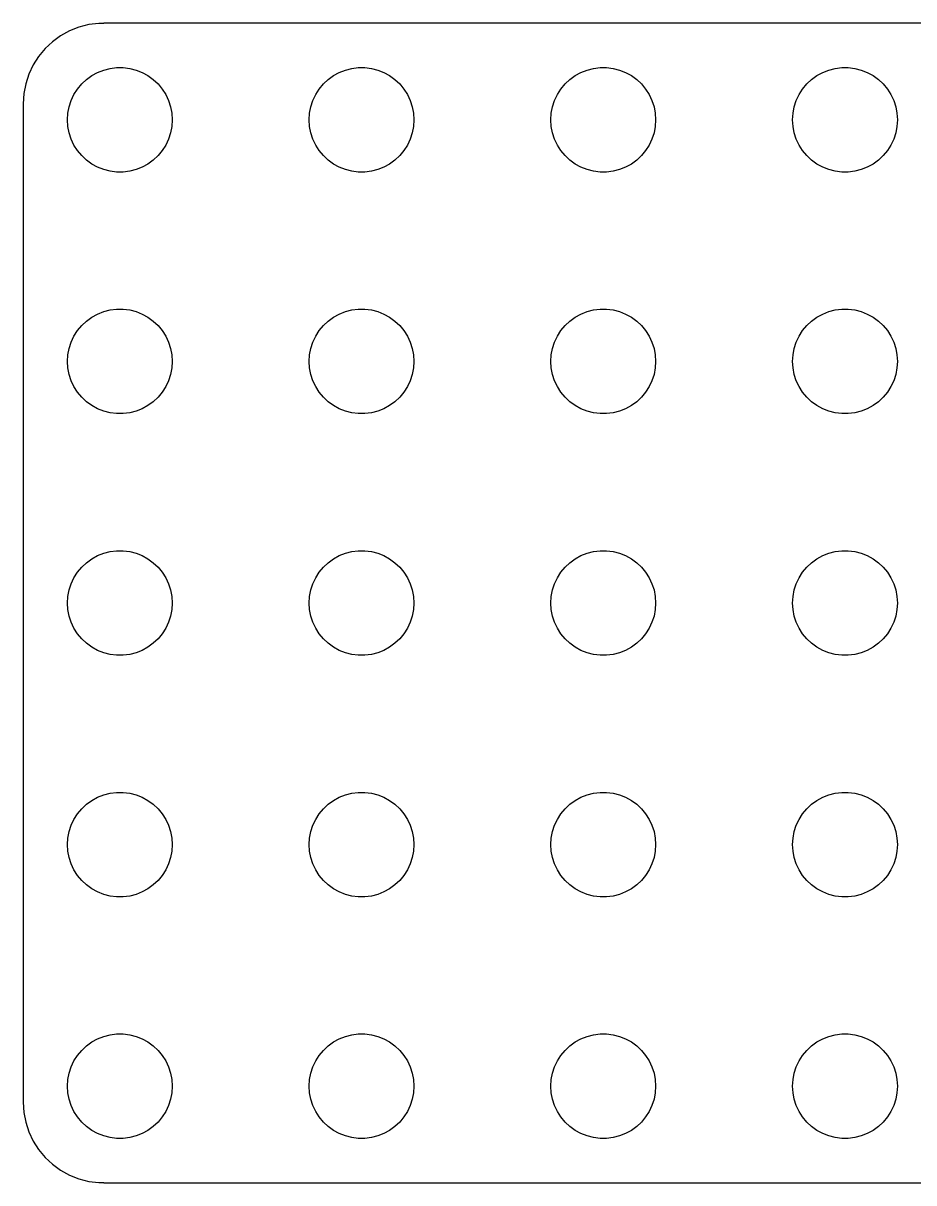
# Model space of a CAD drawing. Header units: metres. Extents: x 9 to 111, y 9 to 81.
# Drawn here: x 9 to 64.3, y 9 to 81 of the extents above; entities that cross this region are included whole.
import ezdxf

# ---------------------------------------------------------------- set-up
doc = ezdxf.new("R2010")
doc.units = ezdxf.units.M

msp = doc.modelspace()

# ---------------------------------------------------------------- linework, layer by layer
for p, q in [((12.4549, 80.7553), (11.8711, 80.5241)), ((13.0631, 80.9114), (12.4549, 80.7553)), ((13.686, 80.9901), (13.0631, 80.9114)), ((14, 80.9901), (13.686, 80.9901)), ((106, 81), (14, 81)), ((14, 81), (14, 80.9901)), ((11.3209, 80.2216), (10.8129, 79.8526)), ((11.8711, 80.5241), (11.3209, 80.2216)), ((10.3551, 79.4227), (9.9549, 78.9389)), ((10.8129, 79.8526), (10.3551, 79.4227)), ((9.9549, 78.9389), (9.6184, 78.4088)), ((9.3511, 77.8406), (9.1571, 77.2434)), ((9.6184, 78.4088), (9.3511, 77.8406)), ((13.2586, 77.7441), (13.6162, 77.9407)), ((13.6162, 77.9407), (13.9957, 78.0909)), ((13.9957, 78.0909), (14.391, 78.1924)), ((14.391, 78.1924), (14.7959, 78.2436)), ((14.7959, 78.2436), (15.2041, 78.2436)), ((15.2041, 78.2436), (15.609, 78.1924)), ((15.609, 78.1924), (16.0043, 78.0909)), ((16.0043, 78.0909), (16.3838, 77.9407)), ((16.3838, 77.9407), (16.7414, 77.7441)), ((28.2586, 77.7441), (28.6162, 77.9407)), ((28.6162, 77.9407), (28.9957, 78.0909)), ((28.9957, 78.0909), (29.391, 78.1924)), ((29.391, 78.1924), (29.7959, 78.2436)), ((29.7959, 78.2436), (30.2041, 78.2436)), ((30.2041, 78.2436), (30.609, 78.1924)), ((30.609, 78.1924), (31.0043, 78.0909)), ((31.0043, 78.0909), (31.3838, 77.9407)), ((31.3838, 77.9407), (31.7414, 77.7441)), ((43.2586, 77.7441), (43.6162, 77.9407)), ((43.6162, 77.9407), (43.9957, 78.0909)), ((43.9957, 78.0909), (44.391, 78.1924)), ((44.391, 78.1924), (44.7959, 78.2436)), ((44.7959, 78.2436), (45.2041, 78.2436)), ((45.2041, 78.2436), (45.609, 78.1924)), ((45.609, 78.1924), (46.0043, 78.0909)), ((46.0043, 78.0909), (46.3838, 77.9407)), ((46.3838, 77.9407), (46.7414, 77.7441)), ((58.2586, 77.7441), (58.6162, 77.9407)), ((58.6162, 77.9407), (58.9957, 78.0909)), ((58.9957, 78.0909), (59.391, 78.1924)), ((59.391, 78.1924), (59.7959, 78.2436)), ((59.7959, 78.2436), (60.2041, 78.2436)), ((60.2041, 78.2436), (60.609, 78.1924)), ((60.609, 78.1924), (61.0043, 78.0909)), ((61.0043, 78.0909), (61.3838, 77.9407)), ((61.3838, 77.9407), (61.7414, 77.7441)), ((9.1571, 77.2434), (9.0394, 76.6267)), ((12.3707, 76.9103), (12.6308, 77.2248)), ((12.6308, 77.2248), (12.9284, 77.5042)), ((12.9284, 77.5042), (13.2586, 77.7441)), ((16.7414, 77.7441), (17.0716, 77.5042)), ((17.0716, 77.5042), (17.3691, 77.2248)), ((17.3691, 77.2248), (17.6293, 76.9103)), ((27.3707, 76.9103), (27.6308, 77.2248)), ((27.6308, 77.2248), (27.9284, 77.5042)), ((27.9284, 77.5042), (28.2586, 77.7441)), ((31.7414, 77.7441), (32.0716, 77.5042)), ((32.0716, 77.5042), (32.3691, 77.2248)), ((32.3691, 77.2248), (32.6293, 76.9103)), ((42.3707, 76.9103), (42.6308, 77.2248)), ((42.6308, 77.2248), (42.9284, 77.5042)), ((42.9284, 77.5042), (43.2586, 77.7441)), ((46.7414, 77.7441), (47.0716, 77.5042)), ((47.0716, 77.5042), (47.3691, 77.2248)), ((47.3691, 77.2248), (47.6293, 76.9103)), ((57.3707, 76.9103), (57.6308, 77.2248)), ((57.6308, 77.2248), (57.9284, 77.5042)), ((57.9284, 77.5042), (58.2586, 77.7441)), ((61.7414, 77.7441), (62.0716, 77.5042)), ((62.0716, 77.5042), (62.3691, 77.2248)), ((62.3691, 77.2248), (62.6293, 76.9103)), ((9.0394, 76.6267), (9, 76)), ((11.9782, 76.1964), (12.152, 76.5657)), ((12.152, 76.5657), (12.3707, 76.9103)), ((17.6293, 76.9103), (17.848, 76.5657)), ((17.848, 76.5657), (18.0218, 76.1964)), ((26.9782, 76.1964), (27.152, 76.5657)), ((27.152, 76.5657), (27.3707, 76.9103)), ((32.6293, 76.9103), (32.848, 76.5657)), ((32.848, 76.5657), (33.0218, 76.1964)), ((41.9782, 76.1964), (42.152, 76.5657)), ((42.152, 76.5657), (42.3707, 76.9103)), ((47.6293, 76.9103), (47.848, 76.5657)), ((47.848, 76.5657), (48.0218, 76.1964)), ((56.9782, 76.1964), (57.152, 76.5657)), ((57.152, 76.5657), (57.3707, 76.9103)), ((62.6293, 76.9103), (62.848, 76.5657)), ((62.848, 76.5657), (63.0218, 76.1964)), ((9, 76), (9, 14)), ((11.7756, 75.4073), (11.8521, 75.8082)), ((11.8521, 75.8082), (11.9782, 76.1964)), ((18.0218, 76.1964), (18.1479, 75.8082)), ((18.1479, 75.8082), (18.2244, 75.4073)), ((26.7756, 75.4073), (26.8521, 75.8082)), ((26.8521, 75.8082), (26.9782, 76.1964)), ((33.0218, 76.1964), (33.1479, 75.8082)), ((33.1479, 75.8082), (33.2244, 75.4073)), ((41.7756, 75.4073), (41.8521, 75.8082)), ((41.8521, 75.8082), (41.9782, 76.1964)), ((48.0218, 76.1964), (48.1479, 75.8082)), ((48.1479, 75.8082), (48.2244, 75.4073)), ((56.7756, 75.4073), (56.8521, 75.8082)), ((56.8521, 75.8082), (56.9782, 76.1964)), ((63.0218, 76.1964), (63.1479, 75.8082)), ((63.1479, 75.8082), (63.2244, 75.4073)), ((11.75, 75), (11.7756, 75.4073)), ((11.7756, 74.5927), (11.75, 75)), ((18.2244, 75.4073), (18.25, 75)), ((18.25, 75), (18.2244, 74.5927)), ((26.75, 75), (26.7756, 75.4073)), ((26.7756, 74.5927), (26.75, 75)), ((33.2244, 75.4073), (33.25, 75)), ((33.25, 75), (33.2244, 74.5927)), ((41.75, 75), (41.7756, 75.4073)), ((41.7756, 74.5927), (41.75, 75)), ((48.2244, 75.4073), (48.25, 75)), ((48.25, 75), (48.2244, 74.5927)), ((56.75, 75), (56.7756, 75.4073)), ((56.7756, 74.5927), (56.75, 75)), ((63.2244, 75.4073), (63.25, 75)), ((63.25, 75), (63.2244, 74.5927)), ((11.8521, 74.1918), (11.7756, 74.5927)), ((11.9782, 73.8036), (11.8521, 74.1918)), ((18.1479, 74.1918), (18.0218, 73.8036)), ((18.2244, 74.5927), (18.1479, 74.1918)), ((26.8521, 74.1918), (26.7756, 74.5927)), ((26.9782, 73.8036), (26.8521, 74.1918)), ((33.1479, 74.1918), (33.0218, 73.8036)), ((33.2244, 74.5927), (33.1479, 74.1918)), ((41.8521, 74.1918), (41.7756, 74.5927)), ((41.9782, 73.8036), (41.8521, 74.1918)), ((48.1479, 74.1918), (48.0218, 73.8036)), ((48.2244, 74.5927), (48.1479, 74.1918)), ((56.8521, 74.1918), (56.7756, 74.5927)), ((56.9782, 73.8036), (56.8521, 74.1918)), ((63.1479, 74.1918), (63.0218, 73.8036)), ((63.2244, 74.5927), (63.1479, 74.1918)), ((12.152, 73.4343), (11.9782, 73.8036)), ((18.0218, 73.8036), (17.848, 73.4343)), ((27.152, 73.4343), (26.9782, 73.8036)), ((33.0218, 73.8036), (32.848, 73.4343)), ((42.152, 73.4343), (41.9782, 73.8036)), ((48.0218, 73.8036), (47.848, 73.4343)), ((57.152, 73.4343), (56.9782, 73.8036)), ((63.0218, 73.8036), (62.848, 73.4343)), ((12.3707, 73.0897), (12.152, 73.4343)), ((12.6308, 72.7752), (12.3707, 73.0897)), ((12.9284, 72.4958), (12.6308, 72.7752)), ((17.3691, 72.7752), (17.0716, 72.4958)), ((17.6293, 73.0897), (17.3691, 72.7752)), ((17.848, 73.4343), (17.6293, 73.0897)), ((27.3707, 73.0897), (27.152, 73.4343)), ((27.6308, 72.7752), (27.3707, 73.0897)), ((27.9284, 72.4958), (27.6308, 72.7752)), ((32.3691, 72.7752), (32.0716, 72.4958)), ((32.6293, 73.0897), (32.3691, 72.7752)), ((32.848, 73.4343), (32.6293, 73.0897)), ((42.3707, 73.0897), (42.152, 73.4343)), ((42.6308, 72.7752), (42.3707, 73.0897)), ((42.9284, 72.4958), (42.6308, 72.7752)), ((47.3691, 72.7752), (47.0716, 72.4958)), ((47.6293, 73.0897), (47.3691, 72.7752)), ((47.848, 73.4343), (47.6293, 73.0897)), ((57.3707, 73.0897), (57.152, 73.4343)), ((57.6308, 72.7752), (57.3707, 73.0897)), ((57.9284, 72.4958), (57.6308, 72.7752)), ((62.3691, 72.7752), (62.0716, 72.4958)), ((62.6293, 73.0897), (62.3691, 72.7752)), ((62.848, 73.4343), (62.6293, 73.0897)), ((13.2586, 72.2559), (12.9284, 72.4958)), ((13.6162, 72.0593), (13.2586, 72.2559)), ((13.9957, 71.9091), (13.6162, 72.0593)), ((16.3838, 72.0593), (16.0043, 71.9091)), ((16.7414, 72.2559), (16.3838, 72.0593)), ((17.0716, 72.4958), (16.7414, 72.2559)), ((28.2586, 72.2559), (27.9284, 72.4958)), ((28.6162, 72.0593), (28.2586, 72.2559)), ((28.9957, 71.9091), (28.6162, 72.0593)), ((31.3838, 72.0593), (31.0043, 71.9091)), ((31.7414, 72.2559), (31.3838, 72.0593)), ((32.0716, 72.4958), (31.7414, 72.2559)), ((43.2586, 72.2559), (42.9284, 72.4958)), ((43.6162, 72.0593), (43.2586, 72.2559)), ((43.9957, 71.9091), (43.6162, 72.0593)), ((46.3838, 72.0593), (46.0043, 71.9091)), ((46.7414, 72.2559), (46.3838, 72.0593)), ((47.0716, 72.4958), (46.7414, 72.2559)), ((58.2586, 72.2559), (57.9284, 72.4958)), ((58.6162, 72.0593), (58.2586, 72.2559)), ((58.9957, 71.9091), (58.6162, 72.0593)), ((61.3838, 72.0593), (61.0043, 71.9091)), ((61.7414, 72.2559), (61.3838, 72.0593)), ((62.0716, 72.4958), (61.7414, 72.2559)), ((14.391, 71.8076), (13.9957, 71.9091)), ((14.7959, 71.7564), (14.391, 71.8076)), ((15.2041, 71.7564), (14.7959, 71.7564)), ((15.609, 71.8076), (15.2041, 71.7564)), ((16.0043, 71.9091), (15.609, 71.8076)), ((29.391, 71.8076), (28.9957, 71.9091)), ((29.7959, 71.7564), (29.391, 71.8076)), ((30.2041, 71.7564), (29.7959, 71.7564)), ((30.609, 71.8076), (30.2041, 71.7564)), ((31.0043, 71.9091), (30.609, 71.8076)), ((44.391, 71.8076), (43.9957, 71.9091)), ((44.7959, 71.7564), (44.391, 71.8076)), ((45.2041, 71.7564), (44.7959, 71.7564)), ((45.609, 71.8076), (45.2041, 71.7564)), ((46.0043, 71.9091), (45.609, 71.8076)), ((59.391, 71.8076), (58.9957, 71.9091)), ((59.7959, 71.7564), (59.391, 71.8076)), ((60.2041, 71.7564), (59.7959, 71.7564)), ((60.609, 71.8076), (60.2041, 71.7564)), ((61.0043, 71.9091), (60.609, 71.8076)), ((12.9284, 62.5042), (13.2586, 62.7441)), ((13.2586, 62.7441), (13.6162, 62.9407)), ((13.6162, 62.9407), (13.9957, 63.0909)), ((13.9957, 63.0909), (14.391, 63.1924)), ((14.391, 63.1924), (14.7959, 63.2436)), ((14.7959, 63.2436), (15.2041, 63.2436)), ((15.2041, 63.2436), (15.609, 63.1924)), ((15.609, 63.1924), (16.0043, 63.0909)), ((16.0043, 63.0909), (16.3838, 62.9407)), ((16.3838, 62.9407), (16.7414, 62.7441)), ((16.7414, 62.7441), (17.0716, 62.5042)), ((27.9284, 62.5042), (28.2586, 62.7441)), ((28.2586, 62.7441), (28.6162, 62.9407)), ((28.6162, 62.9407), (28.9957, 63.0909)), ((28.9957, 63.0909), (29.391, 63.1924)), ((29.391, 63.1924), (29.7959, 63.2436)), ((29.7959, 63.2436), (30.2041, 63.2436)), ((30.2041, 63.2436), (30.609, 63.1924)), ((30.609, 63.1924), (31.0043, 63.0909)), ((31.0043, 63.0909), (31.3838, 62.9407)), ((31.3838, 62.9407), (31.7414, 62.7441)), ((31.7414, 62.7441), (32.0716, 62.5042)), ((42.9284, 62.5042), (43.2586, 62.7441)), ((43.2586, 62.7441), (43.6162, 62.9407)), ((43.6162, 62.9407), (43.9957, 63.0909)), ((43.9957, 63.0909), (44.391, 63.1924)), ((44.391, 63.1924), (44.7959, 63.2436)), ((44.7959, 63.2436), (45.2041, 63.2436)), ((45.2041, 63.2436), (45.609, 63.1924)), ((45.609, 63.1924), (46.0043, 63.0909)), ((46.0043, 63.0909), (46.3838, 62.9407)), ((46.3838, 62.9407), (46.7414, 62.7441)), ((46.7414, 62.7441), (47.0716, 62.5042)), ((57.9284, 62.5042), (58.2586, 62.7441)), ((58.2586, 62.7441), (58.6162, 62.9407)), ((58.6162, 62.9407), (58.9957, 63.0909)), ((58.9957, 63.0909), (59.391, 63.1924)), ((59.391, 63.1924), (59.7959, 63.2436)), ((59.7959, 63.2436), (60.2041, 63.2436)), ((60.2041, 63.2436), (60.609, 63.1924)), ((60.609, 63.1924), (61.0043, 63.0909)), ((61.0043, 63.0909), (61.3838, 62.9407)), ((61.3838, 62.9407), (61.7414, 62.7441)), ((61.7414, 62.7441), (62.0716, 62.5042)), ((12.3707, 61.9103), (12.6308, 62.2248)), ((12.6308, 62.2248), (12.9284, 62.5042)), ((17.0716, 62.5042), (17.3691, 62.2248)), ((17.3691, 62.2248), (17.6293, 61.9103)), ((27.3707, 61.9103), (27.6308, 62.2248)), ((27.6308, 62.2248), (27.9284, 62.5042)), ((32.0716, 62.5042), (32.3691, 62.2248)), ((32.3691, 62.2248), (32.6293, 61.9103)), ((42.3707, 61.9103), (42.6308, 62.2248)), ((42.6308, 62.2248), (42.9284, 62.5042)), ((47.0716, 62.5042), (47.3691, 62.2248)), ((47.3691, 62.2248), (47.6293, 61.9103)), ((57.3707, 61.9103), (57.6308, 62.2248)), ((57.6308, 62.2248), (57.9284, 62.5042)), ((62.0716, 62.5042), (62.3691, 62.2248)), ((62.3691, 62.2248), (62.6293, 61.9103)), ((11.9782, 61.1964), (12.152, 61.5657)), ((12.152, 61.5657), (12.3707, 61.9103)), ((17.6293, 61.9103), (17.848, 61.5657)), ((17.848, 61.5657), (18.0218, 61.1964)), ((26.9782, 61.1964), (27.152, 61.5657)), ((27.152, 61.5657), (27.3707, 61.9103)), ((32.6293, 61.9103), (32.848, 61.5657)), ((32.848, 61.5657), (33.0218, 61.1964)), ((41.9782, 61.1964), (42.152, 61.5657)), ((42.152, 61.5657), (42.3707, 61.9103)), ((47.6293, 61.9103), (47.848, 61.5657)), ((47.848, 61.5657), (48.0218, 61.1964)), ((56.9782, 61.1964), (57.152, 61.5657)), ((57.152, 61.5657), (57.3707, 61.9103)), ((62.6293, 61.9103), (62.848, 61.5657)), ((62.848, 61.5657), (63.0218, 61.1964)), ((11.7756, 60.4073), (11.8521, 60.8082)), ((11.8521, 60.8082), (11.9782, 61.1964)), ((18.0218, 61.1964), (18.1479, 60.8082)), ((18.1479, 60.8082), (18.2244, 60.4073)), ((26.7756, 60.4073), (26.8521, 60.8082)), ((26.8521, 60.8082), (26.9782, 61.1964)), ((33.0218, 61.1964), (33.1479, 60.8082)), ((33.1479, 60.8082), (33.2244, 60.4073)), ((41.7756, 60.4073), (41.8521, 60.8082)), ((41.8521, 60.8082), (41.9782, 61.1964)), ((48.0218, 61.1964), (48.1479, 60.8082)), ((48.1479, 60.8082), (48.2244, 60.4073)), ((56.7756, 60.4073), (56.8521, 60.8082)), ((56.8521, 60.8082), (56.9782, 61.1964)), ((63.0218, 61.1964), (63.1479, 60.8082)), ((63.1479, 60.8082), (63.2244, 60.4073)), ((11.75, 60), (11.7756, 60.4073)), ((11.7756, 59.5927), (11.75, 60)), ((18.2244, 60.4073), (18.25, 60)), ((18.25, 60), (18.2244, 59.5927)), ((26.75, 60), (26.7756, 60.4073)), ((26.7756, 59.5927), (26.75, 60)), ((33.2244, 60.4073), (33.25, 60)), ((33.25, 60), (33.2244, 59.5927)), ((41.75, 60), (41.7756, 60.4073)), ((41.7756, 59.5927), (41.75, 60)), ((48.2244, 60.4073), (48.25, 60)), ((48.25, 60), (48.2244, 59.5927)), ((56.75, 60), (56.7756, 60.4073)), ((56.7756, 59.5927), (56.75, 60)), ((63.2244, 60.4073), (63.25, 60)), ((63.25, 60), (63.2244, 59.5927)), ((11.8521, 59.1918), (11.7756, 59.5927)), ((11.9782, 58.8036), (11.8521, 59.1918)), ((18.1479, 59.1918), (18.0218, 58.8036)), ((18.2244, 59.5927), (18.1479, 59.1918)), ((26.8521, 59.1918), (26.7756, 59.5927)), ((26.9782, 58.8036), (26.8521, 59.1918)), ((33.1479, 59.1918), (33.0218, 58.8036)), ((33.2244, 59.5927), (33.1479, 59.1918)), ((41.8521, 59.1918), (41.7756, 59.5927)), ((41.9782, 58.8036), (41.8521, 59.1918)), ((48.1479, 59.1918), (48.0218, 58.8036)), ((48.2244, 59.5927), (48.1479, 59.1918)), ((56.8521, 59.1918), (56.7756, 59.5927)), ((56.9782, 58.8036), (56.8521, 59.1918)), ((63.1479, 59.1918), (63.0218, 58.8036)), ((63.2244, 59.5927), (63.1479, 59.1918)), ((12.152, 58.4343), (11.9782, 58.8036)), ((12.3707, 58.0897), (12.152, 58.4343)), ((17.848, 58.4343), (17.6293, 58.0897)), ((18.0218, 58.8036), (17.848, 58.4343)), ((27.152, 58.4343), (26.9782, 58.8036)), ((27.3707, 58.0897), (27.152, 58.4343)), ((32.848, 58.4343), (32.6293, 58.0897)), ((33.0218, 58.8036), (32.848, 58.4343)), ((42.152, 58.4343), (41.9782, 58.8036)), ((42.3707, 58.0897), (42.152, 58.4343)), ((47.848, 58.4343), (47.6293, 58.0897)), ((48.0218, 58.8036), (47.848, 58.4343)), ((57.152, 58.4343), (56.9782, 58.8036)), ((57.3707, 58.0897), (57.152, 58.4343)), ((62.848, 58.4343), (62.6293, 58.0897)), ((63.0218, 58.8036), (62.848, 58.4343)), ((12.6308, 57.7752), (12.3707, 58.0897)), ((12.9284, 57.4958), (12.6308, 57.7752)), ((17.3691, 57.7752), (17.0716, 57.4958)), ((17.6293, 58.0897), (17.3691, 57.7752)), ((27.6308, 57.7752), (27.3707, 58.0897)), ((27.9284, 57.4958), (27.6308, 57.7752)), ((32.3691, 57.7752), (32.0716, 57.4958)), ((32.6293, 58.0897), (32.3691, 57.7752)), ((42.6308, 57.7752), (42.3707, 58.0897)), ((42.9284, 57.4958), (42.6308, 57.7752)), ((47.3691, 57.7752), (47.0716, 57.4958)), ((47.6293, 58.0897), (47.3691, 57.7752)), ((57.6308, 57.7752), (57.3707, 58.0897)), ((57.9284, 57.4958), (57.6308, 57.7752)), ((62.3691, 57.7752), (62.0716, 57.4958)), ((62.6293, 58.0897), (62.3691, 57.7752)), ((13.2586, 57.2559), (12.9284, 57.4958)), ((13.6162, 57.0593), (13.2586, 57.2559)), ((13.9957, 56.9091), (13.6162, 57.0593)), ((14.391, 56.8076), (13.9957, 56.9091)), ((16.0043, 56.9091), (15.609, 56.8076)), ((16.3838, 57.0593), (16.0043, 56.9091)), ((16.7414, 57.2559), (16.3838, 57.0593)), ((17.0716, 57.4958), (16.7414, 57.2559)), ((28.2586, 57.2559), (27.9284, 57.4958)), ((28.6162, 57.0593), (28.2586, 57.2559)), ((28.9957, 56.9091), (28.6162, 57.0593)), ((29.391, 56.8076), (28.9957, 56.9091)), ((31.0043, 56.9091), (30.609, 56.8076)), ((31.3838, 57.0593), (31.0043, 56.9091)), ((31.7414, 57.2559), (31.3838, 57.0593)), ((32.0716, 57.4958), (31.7414, 57.2559)), ((43.2586, 57.2559), (42.9284, 57.4958)), ((43.6162, 57.0593), (43.2586, 57.2559)), ((43.9957, 56.9091), (43.6162, 57.0593)), ((44.391, 56.8076), (43.9957, 56.9091)), ((46.0043, 56.9091), (45.609, 56.8076)), ((46.3838, 57.0593), (46.0043, 56.9091)), ((46.7414, 57.2559), (46.3838, 57.0593)), ((47.0716, 57.4958), (46.7414, 57.2559)), ((58.2586, 57.2559), (57.9284, 57.4958)), ((58.6162, 57.0593), (58.2586, 57.2559)), ((58.9957, 56.9091), (58.6162, 57.0593)), ((59.391, 56.8076), (58.9957, 56.9091)), ((61.0043, 56.9091), (60.609, 56.8076)), ((61.3838, 57.0593), (61.0043, 56.9091)), ((61.7414, 57.2559), (61.3838, 57.0593)), ((62.0716, 57.4958), (61.7414, 57.2559)), ((14.7959, 56.7564), (14.391, 56.8076)), ((15.2041, 56.7564), (14.7959, 56.7564)), ((15.609, 56.8076), (15.2041, 56.7564)), ((29.7959, 56.7564), (29.391, 56.8076)), ((30.2041, 56.7564), (29.7959, 56.7564)), ((30.609, 56.8076), (30.2041, 56.7564)), ((44.7959, 56.7564), (44.391, 56.8076)), ((45.2041, 56.7564), (44.7959, 56.7564)), ((45.609, 56.8076), (45.2041, 56.7564)), ((59.7959, 56.7564), (59.391, 56.8076)), ((60.2041, 56.7564), (59.7959, 56.7564)), ((60.609, 56.8076), (60.2041, 56.7564)), ((14.391, 48.1924), (14.7959, 48.2436)), ((14.7959, 48.2436), (15.2041, 48.2436)), ((15.2041, 48.2436), (15.609, 48.1924)), ((29.391, 48.1924), (29.7959, 48.2436)), ((29.7959, 48.2436), (30.2041, 48.2436)), ((30.2041, 48.2436), (30.609, 48.1924)), ((44.391, 48.1924), (44.7959, 48.2436)), ((44.7959, 48.2436), (45.2041, 48.2436)), ((45.2041, 48.2436), (45.609, 48.1924)), ((59.391, 48.1924), (59.7959, 48.2436)), ((59.7959, 48.2436), (60.2041, 48.2436)), ((60.2041, 48.2436), (60.609, 48.1924)), ((12.9284, 47.5042), (13.2586, 47.7441)), ((13.2586, 47.7441), (13.6162, 47.9407)), ((13.6162, 47.9407), (13.9957, 48.0909)), ((13.9957, 48.0909), (14.391, 48.1924)), ((15.609, 48.1924), (16.0043, 48.0909)), ((16.0043, 48.0909), (16.3838, 47.9407)), ((16.3838, 47.9407), (16.7414, 47.7441)), ((16.7414, 47.7441), (17.0716, 47.5042)), ((27.9284, 47.5042), (28.2586, 47.7441)), ((28.2586, 47.7441), (28.6162, 47.9407)), ((28.6162, 47.9407), (28.9957, 48.0909)), ((28.9957, 48.0909), (29.391, 48.1924)), ((30.609, 48.1924), (31.0043, 48.0909)), ((31.0043, 48.0909), (31.3838, 47.9407)), ((31.3838, 47.9407), (31.7414, 47.7441)), ((31.7414, 47.7441), (32.0716, 47.5042)), ((42.9284, 47.5042), (43.2586, 47.7441)), ((43.2586, 47.7441), (43.6162, 47.9407)), ((43.6162, 47.9407), (43.9957, 48.0909)), ((43.9957, 48.0909), (44.391, 48.1924)), ((45.609, 48.1924), (46.0043, 48.0909)), ((46.0043, 48.0909), (46.3838, 47.9407)), ((46.3838, 47.9407), (46.7414, 47.7441)), ((46.7414, 47.7441), (47.0716, 47.5042)), ((57.9284, 47.5042), (58.2586, 47.7441)), ((58.2586, 47.7441), (58.6162, 47.9407)), ((58.6162, 47.9407), (58.9957, 48.0909)), ((58.9957, 48.0909), (59.391, 48.1924)), ((60.609, 48.1924), (61.0043, 48.0909)), ((61.0043, 48.0909), (61.3838, 47.9407)), ((61.3838, 47.9407), (61.7414, 47.7441)), ((61.7414, 47.7441), (62.0716, 47.5042)), ((12.152, 46.5657), (12.3707, 46.9103)), ((12.3707, 46.9103), (12.6308, 47.2248)), ((12.6308, 47.2248), (12.9284, 47.5042)), ((17.0716, 47.5042), (17.3691, 47.2248)), ((17.3691, 47.2248), (17.6293, 46.9103)), ((17.6293, 46.9103), (17.848, 46.5657)), ((27.152, 46.5657), (27.3707, 46.9103)), ((27.3707, 46.9103), (27.6308, 47.2248)), ((27.6308, 47.2248), (27.9284, 47.5042)), ((32.0716, 47.5042), (32.3691, 47.2248)), ((32.3691, 47.2248), (32.6293, 46.9103)), ((32.6293, 46.9103), (32.848, 46.5657)), ((42.152, 46.5657), (42.3707, 46.9103)), ((42.3707, 46.9103), (42.6308, 47.2248)), ((42.6308, 47.2248), (42.9284, 47.5042)), ((47.0716, 47.5042), (47.3691, 47.2248)), ((47.3691, 47.2248), (47.6293, 46.9103)), ((47.6293, 46.9103), (47.848, 46.5657)), ((57.152, 46.5657), (57.3707, 46.9103)), ((57.3707, 46.9103), (57.6308, 47.2248)), ((57.6308, 47.2248), (57.9284, 47.5042)), ((62.0716, 47.5042), (62.3691, 47.2248)), ((62.3691, 47.2248), (62.6293, 46.9103)), ((62.6293, 46.9103), (62.848, 46.5657)), ((11.8521, 45.8082), (11.9782, 46.1964)), ((11.9782, 46.1964), (12.152, 46.5657)), ((17.848, 46.5657), (18.0218, 46.1964)), ((18.0218, 46.1964), (18.1479, 45.8082)), ((26.8521, 45.8082), (26.9782, 46.1964)), ((26.9782, 46.1964), (27.152, 46.5657)), ((32.848, 46.5657), (33.0218, 46.1964)), ((33.0218, 46.1964), (33.1479, 45.8082)), ((41.8521, 45.8082), (41.9782, 46.1964)), ((41.9782, 46.1964), (42.152, 46.5657)), ((47.848, 46.5657), (48.0218, 46.1964)), ((48.0218, 46.1964), (48.1479, 45.8082)), ((56.8521, 45.8082), (56.9782, 46.1964)), ((56.9782, 46.1964), (57.152, 46.5657)), ((62.848, 46.5657), (63.0218, 46.1964)), ((63.0218, 46.1964), (63.1479, 45.8082)), ((11.75, 45), (11.7756, 45.4073)), ((11.7756, 45.4073), (11.8521, 45.8082)), ((18.1479, 45.8082), (18.2244, 45.4073)), ((18.2244, 45.4073), (18.25, 45)), ((26.75, 45), (26.7756, 45.4073)), ((26.7756, 45.4073), (26.8521, 45.8082)), ((33.1479, 45.8082), (33.2244, 45.4073)), ((33.2244, 45.4073), (33.25, 45)), ((41.75, 45), (41.7756, 45.4073)), ((41.7756, 45.4073), (41.8521, 45.8082)), ((48.1479, 45.8082), (48.2244, 45.4073)), ((48.2244, 45.4073), (48.25, 45)), ((56.75, 45), (56.7756, 45.4073)), ((56.7756, 45.4073), (56.8521, 45.8082)), ((63.1479, 45.8082), (63.2244, 45.4073)), ((63.2244, 45.4073), (63.25, 45)), ((11.7756, 44.5927), (11.75, 45)), ((18.25, 45), (18.2244, 44.5927)), ((26.7756, 44.5927), (26.75, 45)), ((33.25, 45), (33.2244, 44.5927)), ((41.7756, 44.5927), (41.75, 45)), ((48.25, 45), (48.2244, 44.5927)), ((56.7756, 44.5927), (56.75, 45)), ((63.25, 45), (63.2244, 44.5927)), ((11.8521, 44.1918), (11.7756, 44.5927)), ((11.9782, 43.8036), (11.8521, 44.1918)), ((18.1479, 44.1918), (18.0218, 43.8036)), ((18.2244, 44.5927), (18.1479, 44.1918)), ((26.8521, 44.1918), (26.7756, 44.5927)), ((26.9782, 43.8036), (26.8521, 44.1918)), ((33.1479, 44.1918), (33.0218, 43.8036)), ((33.2244, 44.5927), (33.1479, 44.1918)), ((41.8521, 44.1918), (41.7756, 44.5927)), ((41.9782, 43.8036), (41.8521, 44.1918)), ((48.1479, 44.1918), (48.0218, 43.8036)), ((48.2244, 44.5927), (48.1479, 44.1918)), ((56.8521, 44.1918), (56.7756, 44.5927)), ((56.9782, 43.8036), (56.8521, 44.1918)), ((63.1479, 44.1918), (63.0218, 43.8036)), ((63.2244, 44.5927), (63.1479, 44.1918)), ((12.152, 43.4343), (11.9782, 43.8036)), ((12.3707, 43.0897), (12.152, 43.4343)), ((17.848, 43.4343), (17.6293, 43.0897)), ((18.0218, 43.8036), (17.848, 43.4343)), ((27.152, 43.4343), (26.9782, 43.8036)), ((27.3707, 43.0897), (27.152, 43.4343)), ((32.848, 43.4343), (32.6293, 43.0897)), ((33.0218, 43.8036), (32.848, 43.4343)), ((42.152, 43.4343), (41.9782, 43.8036)), ((42.3707, 43.0897), (42.152, 43.4343)), ((47.848, 43.4343), (47.6293, 43.0897)), ((48.0218, 43.8036), (47.848, 43.4343)), ((57.152, 43.4343), (56.9782, 43.8036)), ((57.3707, 43.0897), (57.152, 43.4343)), ((62.848, 43.4343), (62.6293, 43.0897)), ((63.0218, 43.8036), (62.848, 43.4343)), ((12.6308, 42.7752), (12.3707, 43.0897)), ((12.9284, 42.4958), (12.6308, 42.7752)), ((13.2586, 42.2559), (12.9284, 42.4958)), ((17.0716, 42.4958), (16.7414, 42.2559)), ((17.3691, 42.7752), (17.0716, 42.4958)), ((17.6293, 43.0897), (17.3691, 42.7752)), ((27.6308, 42.7752), (27.3707, 43.0897)), ((27.9284, 42.4958), (27.6308, 42.7752)), ((28.2586, 42.2559), (27.9284, 42.4958)), ((32.0716, 42.4958), (31.7414, 42.2559)), ((32.3691, 42.7752), (32.0716, 42.4958)), ((32.6293, 43.0897), (32.3691, 42.7752)), ((42.6308, 42.7752), (42.3707, 43.0897)), ((42.9284, 42.4958), (42.6308, 42.7752)), ((43.2586, 42.2559), (42.9284, 42.4958)), ((47.0716, 42.4958), (46.7414, 42.2559)), ((47.3691, 42.7752), (47.0716, 42.4958)), ((47.6293, 43.0897), (47.3691, 42.7752)), ((57.6308, 42.7752), (57.3707, 43.0897)), ((57.9284, 42.4958), (57.6308, 42.7752)), ((58.2586, 42.2559), (57.9284, 42.4958)), ((62.0716, 42.4958), (61.7414, 42.2559)), ((62.3691, 42.7752), (62.0716, 42.4958)), ((62.6293, 43.0897), (62.3691, 42.7752)), ((13.6162, 42.0593), (13.2586, 42.2559)), ((13.9957, 41.9091), (13.6162, 42.0593)), ((14.391, 41.8076), (13.9957, 41.9091)), ((14.7959, 41.7564), (14.391, 41.8076)), ((15.609, 41.8076), (15.2041, 41.7564)), ((16.0043, 41.9091), (15.609, 41.8076)), ((16.3838, 42.0593), (16.0043, 41.9091)), ((16.7414, 42.2559), (16.3838, 42.0593)), ((28.6162, 42.0593), (28.2586, 42.2559)), ((28.9957, 41.9091), (28.6162, 42.0593)), ((29.391, 41.8076), (28.9957, 41.9091)), ((29.7959, 41.7564), (29.391, 41.8076)), ((30.609, 41.8076), (30.2041, 41.7564)), ((31.0043, 41.9091), (30.609, 41.8076)), ((31.3838, 42.0593), (31.0043, 41.9091)), ((31.7414, 42.2559), (31.3838, 42.0593)), ((43.6162, 42.0593), (43.2586, 42.2559)), ((43.9957, 41.9091), (43.6162, 42.0593)), ((44.391, 41.8076), (43.9957, 41.9091)), ((44.7959, 41.7564), (44.391, 41.8076)), ((45.609, 41.8076), (45.2041, 41.7564)), ((46.0043, 41.9091), (45.609, 41.8076)), ((46.3838, 42.0593), (46.0043, 41.9091)), ((46.7414, 42.2559), (46.3838, 42.0593)), ((58.6162, 42.0593), (58.2586, 42.2559)), ((58.9957, 41.9091), (58.6162, 42.0593)), ((59.391, 41.8076), (58.9957, 41.9091)), ((59.7959, 41.7564), (59.391, 41.8076)), ((60.609, 41.8076), (60.2041, 41.7564)), ((61.0043, 41.9091), (60.609, 41.8076)), ((61.3838, 42.0593), (61.0043, 41.9091)), ((61.7414, 42.2559), (61.3838, 42.0593)), ((15.2041, 41.7564), (14.7959, 41.7564)), ((30.2041, 41.7564), (29.7959, 41.7564)), ((45.2041, 41.7564), (44.7959, 41.7564)), ((60.2041, 41.7564), (59.7959, 41.7564)), ((13.9957, 33.0909), (14.391, 33.1924)), ((14.391, 33.1924), (14.7959, 33.2436)), ((14.7959, 33.2436), (15.2041, 33.2436)), ((15.2041, 33.2436), (15.609, 33.1924)), ((15.609, 33.1924), (16.0043, 33.0909)), ((28.9957, 33.0909), (29.391, 33.1924)), ((29.391, 33.1924), (29.7959, 33.2436)), ((29.7959, 33.2436), (30.2041, 33.2436)), ((30.2041, 33.2436), (30.609, 33.1924)), ((30.609, 33.1924), (31.0043, 33.0909)), ((43.9957, 33.0909), (44.391, 33.1924)), ((44.391, 33.1924), (44.7959, 33.2436)), ((44.7959, 33.2436), (45.2041, 33.2436)), ((45.2041, 33.2436), (45.609, 33.1924)), ((45.609, 33.1924), (46.0043, 33.0909)), ((58.9957, 33.0909), (59.391, 33.1924)), ((59.391, 33.1924), (59.7959, 33.2436)), ((59.7959, 33.2436), (60.2041, 33.2436)), ((60.2041, 33.2436), (60.609, 33.1924)), ((60.609, 33.1924), (61.0043, 33.0909)), ((12.6308, 32.2248), (12.9284, 32.5042)), ((12.9284, 32.5042), (13.2586, 32.7441)), ((13.2586, 32.7441), (13.6162, 32.9407)), ((13.6162, 32.9407), (13.9957, 33.0909)), ((16.0043, 33.0909), (16.3838, 32.9407)), ((16.3838, 32.9407), (16.7414, 32.7441)), ((16.7414, 32.7441), (17.0716, 32.5042)), ((17.0716, 32.5042), (17.3691, 32.2248)), ((27.6308, 32.2248), (27.9284, 32.5042)), ((27.9284, 32.5042), (28.2586, 32.7441)), ((28.2586, 32.7441), (28.6162, 32.9407)), ((28.6162, 32.9407), (28.9957, 33.0909)), ((31.0043, 33.0909), (31.3838, 32.9407)), ((31.3838, 32.9407), (31.7414, 32.7441)), ((31.7414, 32.7441), (32.0716, 32.5042)), ((32.0716, 32.5042), (32.3691, 32.2248)), ((42.6308, 32.2248), (42.9284, 32.5042)), ((42.9284, 32.5042), (43.2586, 32.7441)), ((43.2586, 32.7441), (43.6162, 32.9407)), ((43.6162, 32.9407), (43.9957, 33.0909)), ((46.0043, 33.0909), (46.3838, 32.9407)), ((46.3838, 32.9407), (46.7414, 32.7441)), ((46.7414, 32.7441), (47.0716, 32.5042)), ((47.0716, 32.5042), (47.3691, 32.2248)), ((57.6308, 32.2248), (57.9284, 32.5042)), ((57.9284, 32.5042), (58.2586, 32.7441)), ((58.2586, 32.7441), (58.6162, 32.9407)), ((58.6162, 32.9407), (58.9957, 33.0909)), ((61.0043, 33.0909), (61.3838, 32.9407)), ((61.3838, 32.9407), (61.7414, 32.7441)), ((61.7414, 32.7441), (62.0716, 32.5042)), ((62.0716, 32.5042), (62.3691, 32.2248)), ((12.152, 31.5657), (12.3707, 31.9103)), ((12.3707, 31.9103), (12.6308, 32.2248)), ((17.3691, 32.2248), (17.6293, 31.9103)), ((17.6293, 31.9103), (17.848, 31.5657)), ((27.152, 31.5657), (27.3707, 31.9103)), ((27.3707, 31.9103), (27.6308, 32.2248)), ((32.3691, 32.2248), (32.6293, 31.9103)), ((32.6293, 31.9103), (32.848, 31.5657)), ((42.152, 31.5657), (42.3707, 31.9103)), ((42.3707, 31.9103), (42.6308, 32.2248)), ((47.3691, 32.2248), (47.6293, 31.9103)), ((47.6293, 31.9103), (47.848, 31.5657)), ((57.152, 31.5657), (57.3707, 31.9103)), ((57.3707, 31.9103), (57.6308, 32.2248)), ((62.3691, 32.2248), (62.6293, 31.9103)), ((62.6293, 31.9103), (62.848, 31.5657)), ((11.8521, 30.8082), (11.9782, 31.1964)), ((11.9782, 31.1964), (12.152, 31.5657)), ((17.848, 31.5657), (18.0218, 31.1964)), ((18.0218, 31.1964), (18.1479, 30.8082)), ((26.8521, 30.8082), (26.9782, 31.1964)), ((26.9782, 31.1964), (27.152, 31.5657)), ((32.848, 31.5657), (33.0218, 31.1964)), ((33.0218, 31.1964), (33.1479, 30.8082)), ((41.8521, 30.8082), (41.9782, 31.1964)), ((41.9782, 31.1964), (42.152, 31.5657)), ((47.848, 31.5657), (48.0218, 31.1964)), ((48.0218, 31.1964), (48.1479, 30.8082)), ((56.8521, 30.8082), (56.9782, 31.1964)), ((56.9782, 31.1964), (57.152, 31.5657)), ((62.848, 31.5657), (63.0218, 31.1964)), ((63.0218, 31.1964), (63.1479, 30.8082)), ((11.75, 30), (11.7756, 30.4073)), ((11.7756, 30.4073), (11.8521, 30.8082)), ((18.1479, 30.8082), (18.2244, 30.4073)), ((18.2244, 30.4073), (18.25, 30)), ((26.75, 30), (26.7756, 30.4073)), ((26.7756, 30.4073), (26.8521, 30.8082)), ((33.1479, 30.8082), (33.2244, 30.4073)), ((33.2244, 30.4073), (33.25, 30)), ((41.75, 30), (41.7756, 30.4073)), ((41.7756, 30.4073), (41.8521, 30.8082)), ((48.1479, 30.8082), (48.2244, 30.4073)), ((48.2244, 30.4073), (48.25, 30)), ((56.75, 30), (56.7756, 30.4073)), ((56.7756, 30.4073), (56.8521, 30.8082)), ((63.1479, 30.8082), (63.2244, 30.4073)), ((63.2244, 30.4073), (63.25, 30)), ((11.7756, 29.5927), (11.75, 30)), ((11.8521, 29.1918), (11.7756, 29.5927)), ((18.2244, 29.5927), (18.1479, 29.1918)), ((18.25, 30), (18.2244, 29.5927)), ((26.7756, 29.5927), (26.75, 30)), ((26.8521, 29.1918), (26.7756, 29.5927)), ((33.2244, 29.5927), (33.1479, 29.1918)), ((33.25, 30), (33.2244, 29.5927)), ((41.7756, 29.5927), (41.75, 30)), ((41.8521, 29.1918), (41.7756, 29.5927)), ((48.2244, 29.5927), (48.1479, 29.1918)), ((48.25, 30), (48.2244, 29.5927)), ((56.7756, 29.5927), (56.75, 30)), ((56.8521, 29.1918), (56.7756, 29.5927)), ((63.2244, 29.5927), (63.1479, 29.1918)), ((63.25, 30), (63.2244, 29.5927)), ((11.9782, 28.8036), (11.8521, 29.1918)), ((12.152, 28.4343), (11.9782, 28.8036)), ((18.0218, 28.8036), (17.848, 28.4343)), ((18.1479, 29.1918), (18.0218, 28.8036)), ((26.9782, 28.8036), (26.8521, 29.1918)), ((27.152, 28.4343), (26.9782, 28.8036)), ((33.0218, 28.8036), (32.848, 28.4343)), ((33.1479, 29.1918), (33.0218, 28.8036)), ((41.9782, 28.8036), (41.8521, 29.1918)), ((42.152, 28.4343), (41.9782, 28.8036)), ((48.0218, 28.8036), (47.848, 28.4343)), ((48.1479, 29.1918), (48.0218, 28.8036)), ((56.9782, 28.8036), (56.8521, 29.1918)), ((57.152, 28.4343), (56.9782, 28.8036)), ((63.0218, 28.8036), (62.848, 28.4343)), ((63.1479, 29.1918), (63.0218, 28.8036)), ((12.3707, 28.0897), (12.152, 28.4343)), ((12.6308, 27.7752), (12.3707, 28.0897)), ((17.6293, 28.0897), (17.3691, 27.7752)), ((17.848, 28.4343), (17.6293, 28.0897)), ((27.3707, 28.0897), (27.152, 28.4343)), ((27.6308, 27.7752), (27.3707, 28.0897)), ((32.6293, 28.0897), (32.3691, 27.7752)), ((32.848, 28.4343), (32.6293, 28.0897)), ((42.3707, 28.0897), (42.152, 28.4343)), ((42.6308, 27.7752), (42.3707, 28.0897)), ((47.6293, 28.0897), (47.3691, 27.7752)), ((47.848, 28.4343), (47.6293, 28.0897)), ((57.3707, 28.0897), (57.152, 28.4343)), ((57.6308, 27.7752), (57.3707, 28.0897)), ((62.6293, 28.0897), (62.3691, 27.7752)), ((62.848, 28.4343), (62.6293, 28.0897)), ((12.9284, 27.4958), (12.6308, 27.7752)), ((13.2586, 27.2559), (12.9284, 27.4958)), ((17.0716, 27.4958), (16.7414, 27.2559)), ((17.3691, 27.7752), (17.0716, 27.4958)), ((27.9284, 27.4958), (27.6308, 27.7752)), ((28.2586, 27.2559), (27.9284, 27.4958)), ((32.0716, 27.4958), (31.7414, 27.2559)), ((32.3691, 27.7752), (32.0716, 27.4958)), ((42.9284, 27.4958), (42.6308, 27.7752)), ((43.2586, 27.2559), (42.9284, 27.4958)), ((47.0716, 27.4958), (46.7414, 27.2559)), ((47.3691, 27.7752), (47.0716, 27.4958)), ((57.9284, 27.4958), (57.6308, 27.7752)), ((58.2586, 27.2559), (57.9284, 27.4958)), ((62.0716, 27.4958), (61.7414, 27.2559)), ((62.3691, 27.7752), (62.0716, 27.4958)), ((13.6162, 27.0593), (13.2586, 27.2559)), ((13.9957, 26.9091), (13.6162, 27.0593)), ((14.391, 26.8076), (13.9957, 26.9091)), ((14.7959, 26.7564), (14.391, 26.8076)), ((15.2041, 26.7564), (14.7959, 26.7564)), ((15.609, 26.8076), (15.2041, 26.7564)), ((16.0043, 26.9091), (15.609, 26.8076)), ((16.3838, 27.0593), (16.0043, 26.9091)), ((16.7414, 27.2559), (16.3838, 27.0593)), ((28.6162, 27.0593), (28.2586, 27.2559)), ((28.9957, 26.9091), (28.6162, 27.0593)), ((29.391, 26.8076), (28.9957, 26.9091)), ((29.7959, 26.7564), (29.391, 26.8076)), ((30.2041, 26.7564), (29.7959, 26.7564)), ((30.609, 26.8076), (30.2041, 26.7564)), ((31.0043, 26.9091), (30.609, 26.8076)), ((31.3838, 27.0593), (31.0043, 26.9091)), ((31.7414, 27.2559), (31.3838, 27.0593)), ((43.6162, 27.0593), (43.2586, 27.2559)), ((43.9957, 26.9091), (43.6162, 27.0593)), ((44.391, 26.8076), (43.9957, 26.9091)), ((44.7959, 26.7564), (44.391, 26.8076)), ((45.2041, 26.7564), (44.7959, 26.7564)), ((45.609, 26.8076), (45.2041, 26.7564)), ((46.0043, 26.9091), (45.609, 26.8076)), ((46.3838, 27.0593), (46.0043, 26.9091)), ((46.7414, 27.2559), (46.3838, 27.0593)), ((58.6162, 27.0593), (58.2586, 27.2559)), ((58.9957, 26.9091), (58.6162, 27.0593)), ((59.391, 26.8076), (58.9957, 26.9091)), ((59.7959, 26.7564), (59.391, 26.8076)), ((60.2041, 26.7564), (59.7959, 26.7564)), ((60.609, 26.8076), (60.2041, 26.7564)), ((61.0043, 26.9091), (60.609, 26.8076)), ((61.3838, 27.0593), (61.0043, 26.9091)), ((61.7414, 27.2559), (61.3838, 27.0593)), ((13.6162, 17.9407), (13.9957, 18.0909)), ((13.9957, 18.0909), (14.391, 18.1924)), ((14.391, 18.1924), (14.7959, 18.2436)), ((14.7959, 18.2436), (15.2041, 18.2436)), ((15.2041, 18.2436), (15.609, 18.1924)), ((15.609, 18.1924), (16.0043, 18.0909)), ((16.0043, 18.0909), (16.3838, 17.9407)), ((28.6162, 17.9407), (28.9957, 18.0909)), ((28.9957, 18.0909), (29.391, 18.1924)), ((29.391, 18.1924), (29.7959, 18.2436)), ((29.7959, 18.2436), (30.2041, 18.2436)), ((30.2041, 18.2436), (30.609, 18.1924)), ((30.609, 18.1924), (31.0043, 18.0909)), ((31.0043, 18.0909), (31.3838, 17.9407)), ((43.6162, 17.9407), (43.9957, 18.0909)), ((43.9957, 18.0909), (44.391, 18.1924)), ((44.391, 18.1924), (44.7959, 18.2436)), ((44.7959, 18.2436), (45.2041, 18.2436)), ((45.2041, 18.2436), (45.609, 18.1924)), ((45.609, 18.1924), (46.0043, 18.0909)), ((46.0043, 18.0909), (46.3838, 17.9407)), ((58.6162, 17.9407), (58.9957, 18.0909)), ((58.9957, 18.0909), (59.391, 18.1924)), ((59.391, 18.1924), (59.7959, 18.2436)), ((59.7959, 18.2436), (60.2041, 18.2436)), ((60.2041, 18.2436), (60.609, 18.1924)), ((60.609, 18.1924), (61.0043, 18.0909)), ((61.0043, 18.0909), (61.3838, 17.9407)), ((12.6308, 17.2248), (12.9284, 17.5042)), ((12.9284, 17.5042), (13.2586, 17.7441)), ((13.2586, 17.7441), (13.6162, 17.9407)), ((16.3838, 17.9407), (16.7414, 17.7441)), ((16.7414, 17.7441), (17.0716, 17.5042)), ((17.0716, 17.5042), (17.3691, 17.2248)), ((27.6308, 17.2248), (27.9284, 17.5042)), ((27.9284, 17.5042), (28.2586, 17.7441)), ((28.2586, 17.7441), (28.6162, 17.9407)), ((31.3838, 17.9407), (31.7414, 17.7441)), ((31.7414, 17.7441), (32.0716, 17.5042)), ((32.0716, 17.5042), (32.3691, 17.2248)), ((42.6308, 17.2248), (42.9284, 17.5042)), ((42.9284, 17.5042), (43.2586, 17.7441)), ((43.2586, 17.7441), (43.6162, 17.9407)), ((46.3838, 17.9407), (46.7414, 17.7441)), ((46.7414, 17.7441), (47.0716, 17.5042)), ((47.0716, 17.5042), (47.3691, 17.2248)), ((57.6308, 17.2248), (57.9284, 17.5042)), ((57.9284, 17.5042), (58.2586, 17.7441)), ((58.2586, 17.7441), (58.6162, 17.9407)), ((61.3838, 17.9407), (61.7414, 17.7441)), ((61.7414, 17.7441), (62.0716, 17.5042)), ((62.0716, 17.5042), (62.3691, 17.2248)), ((11.9782, 16.1964), (12.152, 16.5657)), ((12.152, 16.5657), (12.3707, 16.9103)), ((12.3707, 16.9103), (12.6308, 17.2248)), ((17.3691, 17.2248), (17.6293, 16.9103)), ((17.6293, 16.9103), (17.848, 16.5657)), ((17.848, 16.5657), (18.0218, 16.1964)), ((26.9782, 16.1964), (27.152, 16.5657)), ((27.152, 16.5657), (27.3707, 16.9103)), ((27.3707, 16.9103), (27.6308, 17.2248)), ((32.3691, 17.2248), (32.6293, 16.9103)), ((32.6293, 16.9103), (32.848, 16.5657)), ((32.848, 16.5657), (33.0218, 16.1964)), ((41.9782, 16.1964), (42.152, 16.5657)), ((42.152, 16.5657), (42.3707, 16.9103)), ((42.3707, 16.9103), (42.6308, 17.2248)), ((47.3691, 17.2248), (47.6293, 16.9103)), ((47.6293, 16.9103), (47.848, 16.5657)), ((47.848, 16.5657), (48.0218, 16.1964)), ((56.9782, 16.1964), (57.152, 16.5657)), ((57.152, 16.5657), (57.3707, 16.9103)), ((57.3707, 16.9103), (57.6308, 17.2248)), ((62.3691, 17.2248), (62.6293, 16.9103)), ((62.6293, 16.9103), (62.848, 16.5657)), ((62.848, 16.5657), (63.0218, 16.1964)), ((11.8521, 15.8082), (11.9782, 16.1964)), ((18.0218, 16.1964), (18.1479, 15.8082)), ((26.8521, 15.8082), (26.9782, 16.1964)), ((33.0218, 16.1964), (33.1479, 15.8082)), ((41.8521, 15.8082), (41.9782, 16.1964)), ((48.0218, 16.1964), (48.1479, 15.8082)), ((56.8521, 15.8082), (56.9782, 16.1964)), ((63.0218, 16.1964), (63.1479, 15.8082)), ((11.75, 15), (11.7756, 15.4073)), ((11.7756, 15.4073), (11.8521, 15.8082)), ((18.1479, 15.8082), (18.2244, 15.4073)), ((18.2244, 15.4073), (18.25, 15)), ((26.75, 15), (26.7756, 15.4073)), ((26.7756, 15.4073), (26.8521, 15.8082)), ((33.1479, 15.8082), (33.2244, 15.4073)), ((33.2244, 15.4073), (33.25, 15)), ((41.75, 15), (41.7756, 15.4073)), ((41.7756, 15.4073), (41.8521, 15.8082)), ((48.1479, 15.8082), (48.2244, 15.4073)), ((48.2244, 15.4073), (48.25, 15)), ((56.75, 15), (56.7756, 15.4073)), ((56.7756, 15.4073), (56.8521, 15.8082)), ((63.1479, 15.8082), (63.2244, 15.4073)), ((63.2244, 15.4073), (63.25, 15)), ((11.7756, 14.5927), (11.75, 15)), ((11.8521, 14.1918), (11.7756, 14.5927)), ((18.2244, 14.5927), (18.1479, 14.1918)), ((18.25, 15), (18.2244, 14.5927)), ((26.7756, 14.5927), (26.75, 15)), ((26.8521, 14.1918), (26.7756, 14.5927)), ((33.2244, 14.5927), (33.1479, 14.1918)), ((33.25, 15), (33.2244, 14.5927)), ((41.7756, 14.5927), (41.75, 15)), ((41.8521, 14.1918), (41.7756, 14.5927)), ((48.2244, 14.5927), (48.1479, 14.1918)), ((48.25, 15), (48.2244, 14.5927)), ((56.7756, 14.5927), (56.75, 15)), ((56.8521, 14.1918), (56.7756, 14.5927)), ((63.2244, 14.5927), (63.1479, 14.1918)), ((63.25, 15), (63.2244, 14.5927)), ((9, 14), (9.0394, 13.3733)), ((11.9782, 13.8036), (11.8521, 14.1918)), ((12.152, 13.4343), (11.9782, 13.8036)), ((18.0218, 13.8036), (17.848, 13.4343)), ((18.1479, 14.1918), (18.0218, 13.8036)), ((26.9782, 13.8036), (26.8521, 14.1918)), ((27.152, 13.4343), (26.9782, 13.8036)), ((33.0218, 13.8036), (32.848, 13.4343)), ((33.1479, 14.1918), (33.0218, 13.8036)), ((41.9782, 13.8036), (41.8521, 14.1918)), ((42.152, 13.4343), (41.9782, 13.8036)), ((48.0218, 13.8036), (47.848, 13.4343)), ((48.1479, 14.1918), (48.0218, 13.8036)), ((56.9782, 13.8036), (56.8521, 14.1918)), ((57.152, 13.4343), (56.9782, 13.8036)), ((63.0218, 13.8036), (62.848, 13.4343)), ((63.1479, 14.1918), (63.0218, 13.8036)), ((9.0394, 13.3733), (9.1571, 12.7565)), ((12.3707, 13.0897), (12.152, 13.4343)), ((12.6308, 12.7752), (12.3707, 13.0897)), ((17.6293, 13.0897), (17.3691, 12.7752)), ((17.848, 13.4343), (17.6293, 13.0897)), ((27.3707, 13.0897), (27.152, 13.4343)), ((27.6308, 12.7752), (27.3707, 13.0897)), ((32.6293, 13.0897), (32.3691, 12.7752)), ((32.848, 13.4343), (32.6293, 13.0897)), ((42.3707, 13.0897), (42.152, 13.4343)), ((42.6308, 12.7752), (42.3707, 13.0897)), ((47.6293, 13.0897), (47.3691, 12.7752)), ((47.848, 13.4343), (47.6293, 13.0897)), ((57.3707, 13.0897), (57.152, 13.4343)), ((57.6308, 12.7752), (57.3707, 13.0897)), ((62.6293, 13.0897), (62.3691, 12.7752)), ((62.848, 13.4343), (62.6293, 13.0897)), ((9.1571, 12.7565), (9.3511, 12.1594)), ((12.9284, 12.4958), (12.6308, 12.7752)), ((13.2586, 12.2559), (12.9284, 12.4958)), ((13.6162, 12.0593), (13.2586, 12.2559)), ((16.7414, 12.2559), (16.3838, 12.0593)), ((17.0716, 12.4958), (16.7414, 12.2559)), ((17.3691, 12.7752), (17.0716, 12.4958)), ((27.9284, 12.4958), (27.6308, 12.7752)), ((28.2586, 12.2559), (27.9284, 12.4958)), ((28.6162, 12.0593), (28.2586, 12.2559)), ((31.7414, 12.2559), (31.3838, 12.0593)), ((32.0716, 12.4958), (31.7414, 12.2559)), ((32.3691, 12.7752), (32.0716, 12.4958)), ((42.9284, 12.4958), (42.6308, 12.7752)), ((43.2586, 12.2559), (42.9284, 12.4958)), ((43.6162, 12.0593), (43.2586, 12.2559)), ((46.7414, 12.2559), (46.3838, 12.0593)), ((47.0716, 12.4958), (46.7414, 12.2559)), ((47.3691, 12.7752), (47.0716, 12.4958)), ((57.9284, 12.4958), (57.6308, 12.7752)), ((58.2586, 12.2559), (57.9284, 12.4958)), ((58.6162, 12.0593), (58.2586, 12.2559)), ((61.7414, 12.2559), (61.3838, 12.0593)), ((62.0716, 12.4958), (61.7414, 12.2559)), ((62.3691, 12.7752), (62.0716, 12.4958)), ((9.3511, 12.1594), (9.6184, 11.5912)), ((9.6184, 11.5912), (9.9549, 11.0611)), ((13.9957, 11.9091), (13.6162, 12.0593)), ((14.391, 11.8076), (13.9957, 11.9091)), ((14.7959, 11.7564), (14.391, 11.8076)), ((15.2041, 11.7564), (14.7959, 11.7564)), ((15.609, 11.8076), (15.2041, 11.7564)), ((16.0043, 11.9091), (15.609, 11.8076)), ((16.3838, 12.0593), (16.0043, 11.9091)), ((28.9957, 11.9091), (28.6162, 12.0593)), ((29.391, 11.8076), (28.9957, 11.9091)), ((29.7959, 11.7564), (29.391, 11.8076)), ((30.2041, 11.7564), (29.7959, 11.7564)), ((30.609, 11.8076), (30.2041, 11.7564)), ((31.0043, 11.9091), (30.609, 11.8076)), ((31.3838, 12.0593), (31.0043, 11.9091)), ((43.9957, 11.9091), (43.6162, 12.0593)), ((44.391, 11.8076), (43.9957, 11.9091)), ((44.7959, 11.7564), (44.391, 11.8076)), ((45.2041, 11.7564), (44.7959, 11.7564)), ((45.609, 11.8076), (45.2041, 11.7564)), ((46.0043, 11.9091), (45.609, 11.8076)), ((46.3838, 12.0593), (46.0043, 11.9091)), ((58.9957, 11.9091), (58.6162, 12.0593)), ((59.391, 11.8076), (58.9957, 11.9091)), ((59.7959, 11.7564), (59.391, 11.8076)), ((60.2041, 11.7564), (59.7959, 11.7564)), ((60.609, 11.8076), (60.2041, 11.7564)), ((61.0043, 11.9091), (60.609, 11.8076)), ((61.3838, 12.0593), (61.0043, 11.9091)), ((9.9549, 11.0611), (10.3551, 10.5773)), ((10.3551, 10.5773), (10.8129, 10.1474)), ((10.8129, 10.1474), (11.3209, 9.7783)), ((11.3209, 9.7783), (11.8711, 9.4759)), ((11.8711, 9.4759), (12.4549, 9.2447)), ((12.4549, 9.2447), (13.0631, 9.0886)), ((13.0631, 9.0886), (13.686, 9.0099)), ((13.686, 9.0099), (14, 9.0099)), ((14, 9.0099), (14, 9)), ((14, 9), (106, 9))]:
    msp.add_line(p, q)

doc.saveas('drawing.dxf')
